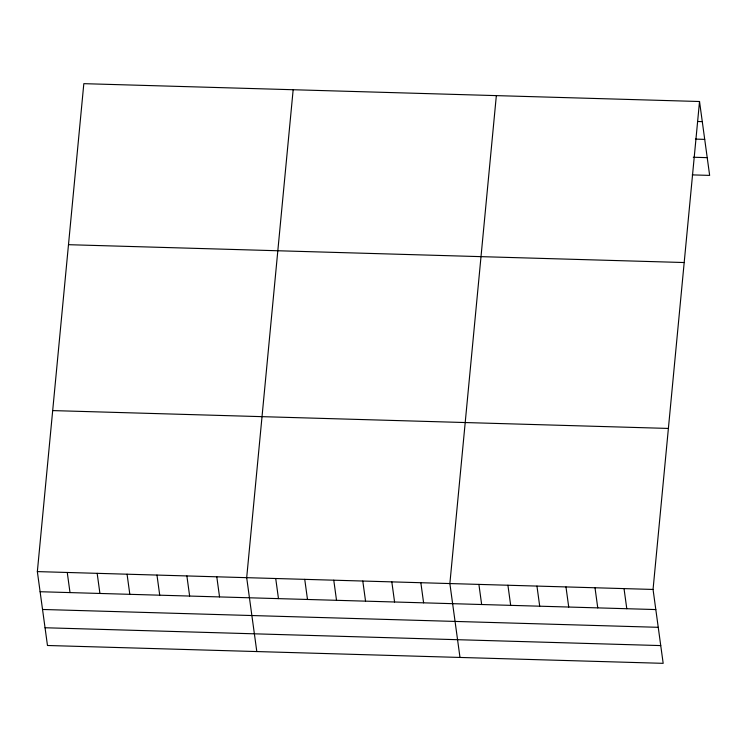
<?xml version="1.0" encoding="UTF-8"?>
<svg xmlns="http://www.w3.org/2000/svg" width="747" height="747" viewBox="0 0 747 747"><rect width="100%" height="100%" fill="white"/><g stroke="black" fill="none" stroke-linecap="round" stroke-linejoin="round"><path stroke-width="1.12" d="M699.528 101.508L653.055 589.448L663.177 663.336L47.472 645.492L37.35 571.604L83.823 83.664L699.528 101.508L709.65 175.396L692.236 174.891M293.16 89.733L246.687 577.674L256.809 651.552M496.344 95.625L449.871 583.556L459.993 657.444M697.642 121.49L702.283 121.63M695.429 139.101L704.72 139.372M693.291 157.244L707.222 157.654M68.491 244.689L684.196 262.533M52.682 410.589L668.388 428.433M37.35 571.604L653.055 589.448M40.105 591.727L655.81 609.561M42.532 609.468L658.238 627.312M45.044 627.751L660.75 645.585M624.025 588.608L626.789 608.721M595.004 587.768L597.759 607.881M565.974 586.927L568.728 607.04M536.953 586.087L539.707 606.2M507.923 585.246L510.677 605.359M478.902 584.406L481.656 604.519M420.85 582.716L423.605 602.838M391.82 581.876L394.575 601.998M362.79 581.035L365.554 601.158M333.769 580.195L336.523 600.317M304.739 579.355L307.493 599.467M275.718 578.514L278.472 598.627M216.789 576.805L219.543 596.918M186.881 575.937L189.635 596.059M156.973 575.069L159.727 595.191M127.065 574.21L129.819 594.323M97.166 573.341L99.921 593.454M67.258 572.473L70.013 592.586"/></g></svg>
